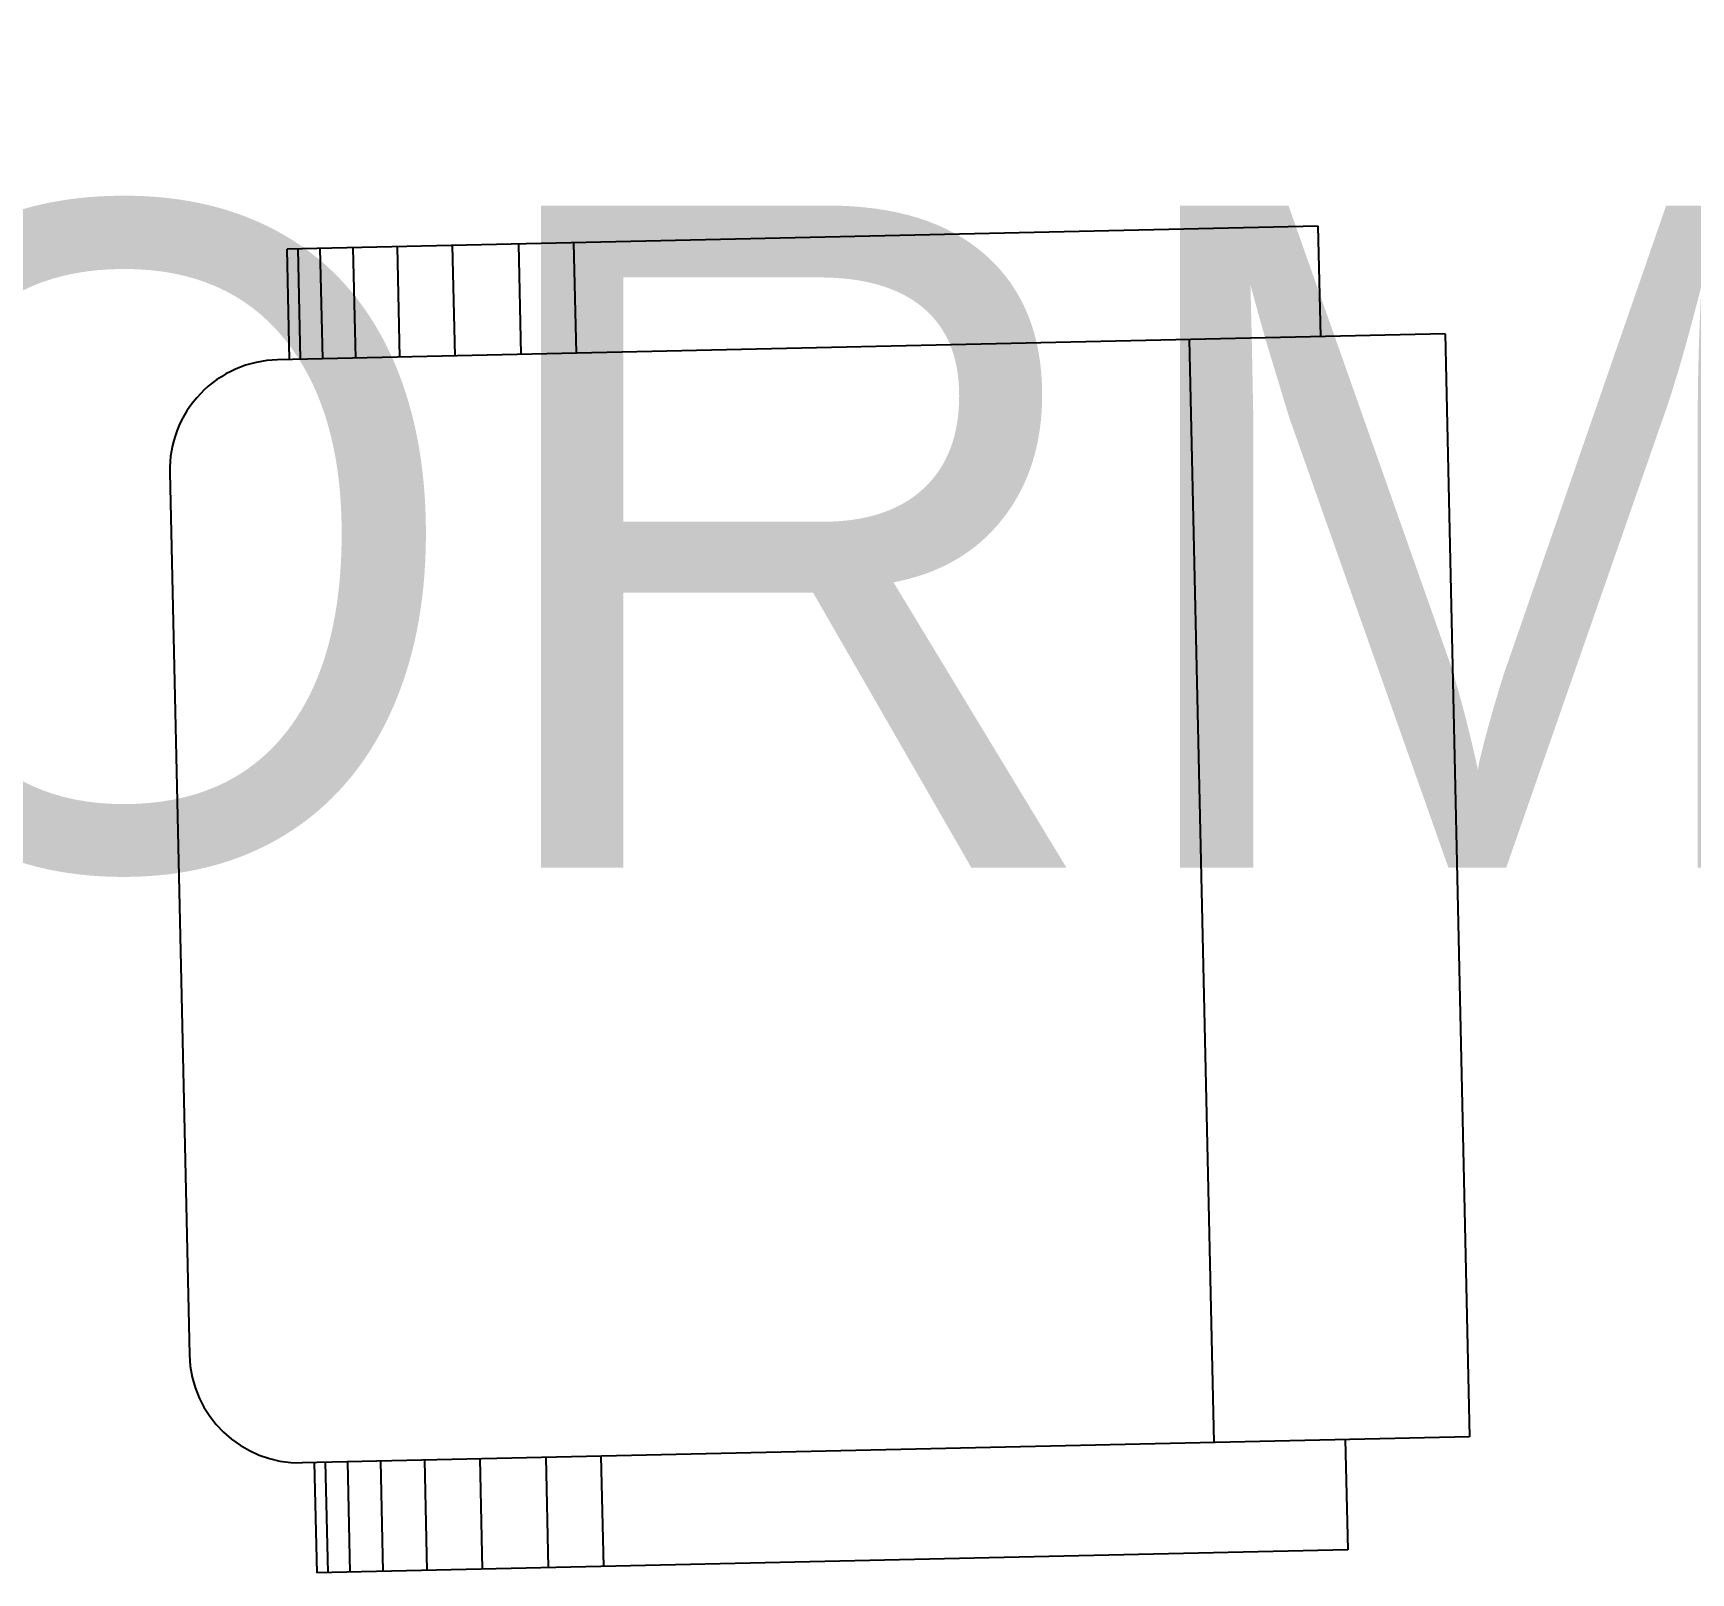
# Model space of a CAD drawing. Header units: millimetres. Extents: x 686.5 to 717.1, y 236.1 to 261.6.
# Drawn here: x 705.2473 to 705.4351, y 241.835 to 242.0094 of the extents above; entities that cross this region are included whole.
import ezdxf

# ---------------------------------------------------------------- set-up
doc = ezdxf.new("R2010")
doc.units = ezdxf.units.MM
for name, color, linetype in [('3', 1, 'Continuous'), ('LETREROS', 31, 'Continuous'), ('MUE', 2, 'Continuous')]:
    doc.layers.add(name, color=color, linetype=linetype)

# ---------------------------------------------------------------- blocks, each defined once
blk = doc.blocks.new('ESCRITORIO1')
at = {"layer": '3', "color": 2}
for p, q in [((0.16968, -0.48844), (-0.2302, -0.47833)), ((-0.34338, -0.99858), (-0.33157, -0.53124)), ((-0.28158, -0.5325), (-0.33157, -0.53124)), ((-0.29482, -1.0562), (-0.28144, -0.52705)), ((-0.28171, -0.5375), (-0.33169, -0.53623)), ((0.20502, -1.06884), (0.2184, -0.53969)), ((-0.28196, -0.5475), (-0.33195, -0.54623)), ((0.21826, -0.54514), (0.26824, -0.5464)), ((0.25643, -1.01374), (0.26824, -0.5464)), ((0.21813, -0.55014), (0.26812, -0.5514)), ((-0.28234, -0.56249), (-0.33232, -0.56123)), ((0.21788, -0.56013), (0.26786, -0.5614)), ((0.2175, -0.57513), (0.26748, -0.57639)), ((-0.28285, -0.58248), (-0.33283, -0.58122)), ((0.21699, -0.59512), (0.26698, -0.59639)), ((-0.28348, -0.60748), (-0.33346, -0.60621)), ((0.21636, -0.62011), (0.26635, -0.62138)), ((-0.28424, -0.63747), (-0.33422, -0.6362)), ((0.2156, -0.6501), (0.26559, -0.65137)), ((-0.28487, -0.66246), (-0.33485, -0.66119)), ((0.21497, -0.6751), (0.26496, -0.67636)), ((-0.29189, -0.94033), (0.20795, -0.95297)), ((-0.2934, -0.99984), (-0.34338, -0.99858)), ((0.20644, -1.01248), (0.25643, -1.01374)), ((0.20502, -1.06884), (-0.29482, -1.0562))]:
    blk.add_line(p, q, dxfattribs=at)
for centre, start, end in [((-0.23146, -0.52832), 88.55167, 178.55167), ((0.16841, -0.53843), 358.55167, 88.55167)]:
    blk.add_arc(centre, 0.05, start, end, dxfattribs=at)

msp = doc.modelspace()

# ---------------------------------------------------------------- block references
at = {"layer": 'MUE', "xscale": 0.2499999999999861, "yscale": 0.25, "zscale": 0.25, "rotation": 92.72786182602249}
msp.add_blockref('ESCRITORIO1', (705.14279, 241.91148), dxfattribs=at)

# ---------------------------------------------------------------- texts
at = {"layer": 'LETREROS', "color": 1}
msp.add_text('DORMITÓRIO', height=0.075, dxfattribs=at).set_placement((705.14613, 241.91491))

doc.saveas('drawing.dxf')
